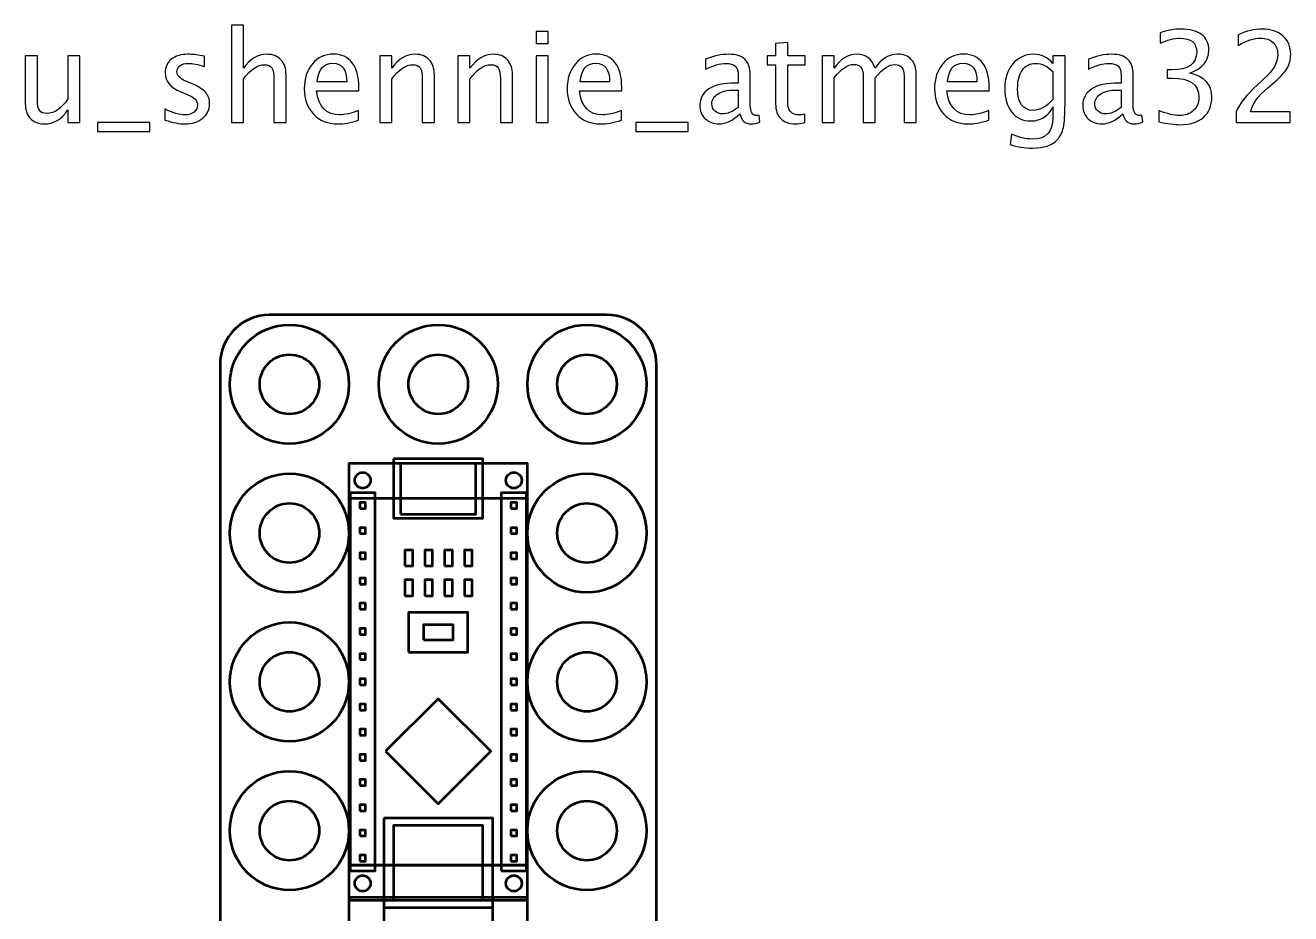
# Model space of a CAD drawing. Header units: centimetres. Extents: x -55 to 43, y -73 to 74.
# Drawn here: x -4.16 to 8.6, y 8.16 to 17.12 of the extents above; entities that cross this region are included whole.
import ezdxf

# ---------------------------------------------------------------- set-up
doc = ezdxf.new("R2010")
doc.units = ezdxf.units.CM
doc.header["$MEASUREMENT"] = 0
doc.layers.add('Layer 1', color=7, linetype='Continuous')

msp = doc.modelspace()

# ---------------------------------------------------------------- linework, layer by layer
at = {"layer": 'Layer 1', "color": 4, "lineweight": 53}
for points in [[(-0.9, 8.3), (0.9, 8.3), (0.9, 12.7), (-0.9, 12.7), (-0.9, 8.3)], [(-0.381, 12.192), (0.381, 12.192), (0.381, 12.7), (-0.381, 12.7), (-0.381, 12.192)], [(-0.889, 8.59497), (-0.635, 8.59497), (-0.635, 12.40497), (-0.889, 12.40497), (-0.889, 8.59497)], [(0.635, 8.59497), (0.889, 8.59497), (0.889, 12.40497), (0.635, 12.40497), (0.635, 8.59497)], [(-0.792, 12.24797), (-0.732, 12.24797), (-0.732, 12.30797), (-0.792, 12.30797), (-0.792, 12.24797)], [(0.732, 12.24797), (0.792, 12.24797), (0.792, 12.30797), (0.732, 12.30797), (0.732, 12.24797)], [(-0.792, 11.99397), (-0.732, 11.99397), (-0.732, 12.05397), (-0.792, 12.05397), (-0.792, 11.99397)], [(0.732, 11.99397), (0.792, 11.99397), (0.792, 12.05397), (0.732, 12.05397), (0.732, 11.99397)], [(-0.792, 11.73997), (-0.732, 11.73997), (-0.732, 11.79997), (-0.792, 11.79997), (-0.792, 11.73997)], [(-0.33639, 11.66799), (-0.25639, 11.66799), (-0.25639, 11.82799), (-0.33639, 11.82799), (-0.33639, 11.66799)], [(-0.13639, 11.66799), (-0.05639, 11.66799), (-0.05639, 11.82799), (-0.13639, 11.82799), (-0.13639, 11.66799)], [(0.06361, 11.66799), (0.14361, 11.66799), (0.14361, 11.82799), (0.06361, 11.82799), (0.06361, 11.66799)], [(0.26361, 11.66799), (0.34361, 11.66799), (0.34361, 11.82799), (0.26361, 11.82799), (0.26361, 11.66799)], [(0.732, 11.73997), (0.792, 11.73997), (0.792, 11.79997), (0.732, 11.79997), (0.732, 11.73997)], [(-0.792, 11.48597), (-0.732, 11.48597), (-0.732, 11.54597), (-0.792, 11.54597), (-0.792, 11.48597)], [(-0.33639, 11.36799), (-0.25639, 11.36799), (-0.25639, 11.52799), (-0.33639, 11.52799), (-0.33639, 11.36799)], [(-0.13639, 11.36799), (-0.05639, 11.36799), (-0.05639, 11.52799), (-0.13639, 11.52799), (-0.13639, 11.36799)], [(0.06361, 11.36799), (0.14361, 11.36799), (0.14361, 11.52799), (0.06361, 11.52799), (0.06361, 11.36799)], [(0.26361, 11.36799), (0.34361, 11.36799), (0.34361, 11.52799), (0.26361, 11.52799), (0.26361, 11.36799)], [(0.732, 11.48597), (0.792, 11.48597), (0.792, 11.54597), (0.732, 11.54597), (0.732, 11.48597)], [(-0.792, 11.23197), (-0.732, 11.23197), (-0.732, 11.29197), (-0.792, 11.29197), (-0.792, 11.23197)], [(0.732, 11.23197), (0.792, 11.23197), (0.792, 11.29197), (0.732, 11.29197), (0.732, 11.23197)], [(-0.3, 10.8), (0.3, 10.8), (0.3, 11.2), (-0.3, 11.2), (-0.3, 10.8)], [(-0.792, 10.97797), (-0.732, 10.97797), (-0.732, 11.03797), (-0.792, 11.03797), (-0.792, 10.97797)], [(-0.15, 10.925), (0.15, 10.925), (0.15, 11.075), (-0.15, 11.075), (-0.15, 10.925)], [(0.732, 10.97797), (0.792, 10.97797), (0.792, 11.03797), (0.732, 11.03797), (0.732, 10.97797)], [(-0.792, 10.72397), (-0.732, 10.72397), (-0.732, 10.78397), (-0.792, 10.78397), (-0.792, 10.72397)], [(0.732, 10.72397), (0.792, 10.72397), (0.792, 10.78397), (0.732, 10.78397), (0.732, 10.72397)], [(-0.792, 10.46997), (-0.732, 10.46997), (-0.732, 10.52997), (-0.792, 10.52997), (-0.792, 10.46997)], [(0.732, 10.46997), (0.792, 10.46997), (0.792, 10.52997), (0.732, 10.52997), (0.732, 10.46997)], [(-0.792, 10.21597), (-0.732, 10.21597), (-0.732, 10.27597), (-0.792, 10.27597), (-0.792, 10.21597)], [(0.732, 10.21597), (0.792, 10.21597), (0.792, 10.27597), (0.732, 10.27597), (0.732, 10.21597)], [(-0.792, 9.96197), (-0.732, 9.96197), (-0.732, 10.02197), (-0.792, 10.02197), (-0.792, 9.96197)], [(0.732, 9.96197), (0.792, 9.96197), (0.792, 10.02197), (0.732, 10.02197), (0.732, 9.96197)], [(-0.792, 9.70797), (-0.732, 9.70797), (-0.732, 9.76797), (-0.792, 9.76797), (-0.792, 9.70797)], [(0.732, 9.70797), (0.792, 9.70797), (0.792, 9.76797), (0.732, 9.76797), (0.732, 9.70797)], [(-0.792, 9.45397), (-0.732, 9.45397), (-0.732, 9.51397), (-0.792, 9.51397), (-0.792, 9.45397)], [(0.732, 9.45397), (0.792, 9.45397), (0.792, 9.51397), (0.732, 9.51397), (0.732, 9.45397)], [(-0.792, 9.19997), (-0.732, 9.19997), (-0.732, 9.25997), (-0.792, 9.25997), (-0.792, 9.19997)], [(0.732, 9.19997), (0.792, 9.19997), (0.792, 9.25997), (0.732, 9.25997), (0.732, 9.19997)], [(-0.792, 8.94597), (-0.732, 8.94597), (-0.732, 9.00597), (-0.792, 9.00597), (-0.792, 8.94597)], [(-0.45, 8.3), (0.45, 8.3), (0.45, 9.05), (-0.45, 9.05), (-0.45, 8.3)], [(0.732, 8.94597), (0.792, 8.94597), (0.792, 9.00597), (0.732, 9.00597), (0.732, 8.94597)], [(-0.792, 8.69197), (-0.732, 8.69197), (-0.732, 8.75197), (-0.792, 8.75197), (-0.792, 8.69197)], [(0.732, 8.69197), (0.792, 8.69197), (0.792, 8.75197), (0.732, 8.75197), (0.732, 8.69197)]]:
    msp.add_lwpolyline(points, close=True, dxfattribs=at)
for centre, major_axis in [((-1.49999, 13.49999), (0, 0.60001)), ((0.00001, 13.49999), (0, 0.60001)), ((1.50001, 13.49999), (0, 0.60001)), ((-1.49999, 11.99999), (0, 0.60001)), ((-0.762, 12.53197), (0, 0.08)), ((0.762, 12.53197), (0, 0.08)), ((1.50001, 11.99999), (0, 0.60001)), ((-1.49999, 10.49999), (0, 0.60001)), ((1.50001, 10.49999), (0, 0.60001)), ((-1.49999, 8.99999), (0, 0.60001)), ((1.50001, 8.99999), (0, 0.60001)), ((-0.762, 8.46797), (0, 0.08)), ((0.762, 8.46797), (0, 0.08))]:
    msp.add_ellipse(centre, major_axis=major_axis, ratio=1, dxfattribs=at)
at = {"layer": 'Layer 1', "lineweight": 53}
for centre in [(-1.49999, 13.49999), (0.00001, 13.49999), (1.50001, 13.49999), (-1.49999, 11.99999), (1.50001, 11.99999), (-1.49999, 10.49999), (1.50001, 10.49999), (-1.49999, 8.99999), (1.50001, 8.99999)]:
    msp.add_ellipse(centre, major_axis=(0, 0.30001), ratio=1, dxfattribs=at)
at = {"layer": 'Layer 1'}
for points, knots in [([(-2.08556, 16.13997), (-2.08556, 16.13997), (-2.08556, 17.11914), (-2.08556, 17.11914), (-2.08556, 17.11914), (-2.08556, 17.11914), (-1.96364, 17.11914), (-1.96364, 17.11914), (-1.96364, 17.11914), (-1.96364, 17.11914), (-1.96364, 16.68586), (-1.96364, 16.68586), (-1.96364, 16.68586), (-1.89908, 16.78005), (-1.81992, 16.82704), (-1.72636, 16.82704), (-1.72636, 16.82704), (-1.66752, 16.82704), (-1.62074, 16.80863), (-1.58624, 16.77158), (-1.58624, 16.77158), (-1.55174, 16.73475), (-1.53438, 16.68501), (-1.53438, 16.62278), (-1.53438, 16.62278), (-1.53438, 16.62278), (-1.53438, 16.13997), (-1.53438, 16.13997), (-1.53438, 16.13997), (-1.53438, 16.13997), (-1.6563, 16.13997), (-1.6563, 16.13997), (-1.6563, 16.13997), (-1.6563, 16.13997), (-1.6563, 16.58299), (-1.6563, 16.58299), (-1.6563, 16.58299), (-1.6563, 16.63294), (-1.66371, 16.6685), (-1.67831, 16.68967), (-1.67831, 16.68967), (-1.69313, 16.71105), (-1.71747, 16.72163), (-1.75155, 16.72163), (-1.75155, 16.72163), (-1.82648, 16.72163), (-1.89718, 16.67274), (-1.96364, 16.57495), (-1.96364, 16.57495), (-1.96364, 16.57495), (-1.96364, 16.13997), (-1.96364, 16.13997), (-1.96364, 16.13997), (-1.96364, 16.13997), (-2.08556, 16.13997), (-2.08556, 16.13997)], [0, 0, 0, 0, 0.06666667, 0.06666667, 0.06666667, 0.06666667, 0.13333333, 0.13333333, 0.13333333, 0.13333333, 0.2, 0.2, 0.2, 0.2, 0.26666667, 0.26666667, 0.26666667, 0.26666667, 0.33333333, 0.33333333, 0.33333333, 0.33333333, 0.4, 0.4, 0.4, 0.4, 0.46666667, 0.46666667, 0.46666667, 0.46666667, 0.53333333, 0.53333333, 0.53333333, 0.53333333, 0.6, 0.6, 0.6, 0.6, 0.66666667, 0.66666667, 0.66666667, 0.66666667, 0.73333333, 0.73333333, 0.73333333, 0.73333333, 0.8, 0.8, 0.8, 0.8, 0.86666667, 0.86666667, 0.86666667, 0.86666667, 1, 1, 1, 1]), ([(0.98679, 16.93626), (0.98679, 16.93626), (0.98679, 17.05818), (0.98679, 17.05818), (0.98679, 17.05818), (0.98679, 17.05818), (1.10871, 17.05818), (1.10871, 17.05818), (1.10871, 17.05818), (1.10871, 17.05818), (1.10871, 16.93626), (1.10871, 16.93626), (1.10871, 16.93626), (1.10871, 16.93626), (0.98679, 16.93626), (0.98679, 16.93626)], [0, 0, 0, 0, 0.2, 0.2, 0.2, 0.2, 0.4, 0.4, 0.4, 0.4, 0.6, 0.6, 0.6, 0.6, 1, 1, 1, 1]), ([(7.26673, 16.14632), (7.26673, 16.14632), (7.26673, 16.26062), (7.26673, 16.26062), (7.26673, 16.26062), (7.35394, 16.22591), (7.42231, 16.20855), (7.47247, 16.20855), (7.47247, 16.20855), (7.53153, 16.20855), (7.57915, 16.22548), (7.61577, 16.25956), (7.61577, 16.25956), (7.65239, 16.29364), (7.67059, 16.33809), (7.67059, 16.3927), (7.67059, 16.3927), (7.67059, 16.52224), (7.58042, 16.58701), (7.40008, 16.58701), (7.40008, 16.58701), (7.40008, 16.58701), (7.35182, 16.58701), (7.35182, 16.58701), (7.35182, 16.58701), (7.35182, 16.58701), (7.35182, 16.66893), (7.35182, 16.66893), (7.35182, 16.66893), (7.35182, 16.66893), (7.39458, 16.66956), (7.39458, 16.66956), (7.39458, 16.66956), (7.56412, 16.66956), (7.649, 16.72925), (7.649, 16.84884), (7.649, 16.84884), (7.649, 16.94261), (7.5927, 16.9896), (7.4803, 16.9896), (7.4803, 16.9896), (7.41998, 16.9896), (7.35309, 16.97224), (7.27943, 16.93753), (7.27943, 16.93753), (7.27943, 16.93753), (7.27943, 17.04421), (7.27943, 17.04421), (7.27943, 17.04421), (7.35161, 17.06876), (7.42125, 17.08104), (7.48813, 17.08104), (7.48813, 17.08104), (7.57915, 17.08104), (7.64921, 17.06284), (7.6979, 17.02643), (7.6979, 17.02643), (7.74658, 16.99024), (7.77092, 16.93753), (7.77092, 16.86853), (7.77092, 16.86853), (7.77092, 16.76079), (7.70721, 16.68395), (7.57957, 16.63823), (7.57957, 16.63823), (7.72753, 16.60373), (7.8014, 16.52266), (7.8014, 16.39461), (7.8014, 16.39461), (7.8014, 16.30825), (7.77283, 16.2403), (7.71589, 16.19098), (7.71589, 16.19098), (7.65895, 16.14166), (7.58063, 16.11711), (7.48115, 16.11711), (7.48115, 16.11711), (7.42442, 16.11711), (7.35309, 16.12685), (7.26673, 16.14632)], [0, 0, 0, 0, 0.04761905, 0.04761905, 0.04761905, 0.04761905, 0.0952381, 0.0952381, 0.0952381, 0.0952381, 0.14285714, 0.14285714, 0.14285714, 0.14285714, 0.19047619, 0.19047619, 0.19047619, 0.19047619, 0.23809524, 0.23809524, 0.23809524, 0.23809524, 0.28571429, 0.28571429, 0.28571429, 0.28571429, 0.33333333, 0.33333333, 0.33333333, 0.33333333, 0.38095238, 0.38095238, 0.38095238, 0.38095238, 0.42857143, 0.42857143, 0.42857143, 0.42857143, 0.47619048, 0.47619048, 0.47619048, 0.47619048, 0.52380952, 0.52380952, 0.52380952, 0.52380952, 0.57142857, 0.57142857, 0.57142857, 0.57142857, 0.61904762, 0.61904762, 0.61904762, 0.61904762, 0.66666667, 0.66666667, 0.66666667, 0.66666667, 0.71428571, 0.71428571, 0.71428571, 0.71428571, 0.76190476, 0.76190476, 0.76190476, 0.76190476, 0.80952381, 0.80952381, 0.80952381, 0.80952381, 0.85714286, 0.85714286, 0.85714286, 0.85714286, 0.9047619, 0.9047619, 0.9047619, 0.9047619, 1, 1, 1, 1]), ([(8.04566, 16.13997), (8.04566, 16.13997), (8.04566, 16.24665), (8.04566, 16.24665), (8.04566, 16.24665), (8.08122, 16.32984), (8.15298, 16.42064), (8.26114, 16.51864), (8.26114, 16.51864), (8.26114, 16.51864), (8.33099, 16.5813), (8.33099, 16.5813), (8.33099, 16.5813), (8.42095, 16.663), (8.46603, 16.74386), (8.46603, 16.82429), (8.46603, 16.82429), (8.46603, 16.87572), (8.45058, 16.91594), (8.41989, 16.94536), (8.41989, 16.94536), (8.3892, 16.97478), (8.34665, 16.9896), (8.29268, 16.9896), (8.29268, 16.9896), (8.2296, 16.9896), (8.15488, 16.96547), (8.06852, 16.91721), (8.06852, 16.91721), (8.06852, 16.91721), (8.06852, 17.02389), (8.06852, 17.02389), (8.06852, 17.02389), (8.15001, 17.06199), (8.23108, 17.08104), (8.31194, 17.08104), (8.31194, 17.08104), (8.39787, 17.08104), (8.46688, 17.05797), (8.51895, 17.01161), (8.51895, 17.01161), (8.57081, 16.96526), (8.59684, 16.90388), (8.59684, 16.82725), (8.59684, 16.82725), (8.59684, 16.77222), (8.58372, 16.72332), (8.55747, 16.68078), (8.55747, 16.68078), (8.53101, 16.63802), (8.48212, 16.58638), (8.41036, 16.52542), (8.41036, 16.52542), (8.41036, 16.52542), (8.36316, 16.4852), (8.36316, 16.4852), (8.36316, 16.4852), (8.26495, 16.40201), (8.20822, 16.32243), (8.19298, 16.24665), (8.19298, 16.24665), (8.19298, 16.24665), (8.59303, 16.24665), (8.59303, 16.24665), (8.59303, 16.24665), (8.59303, 16.24665), (8.59303, 16.13997), (8.59303, 16.13997), (8.59303, 16.13997), (8.59303, 16.13997), (8.04566, 16.13997), (8.04566, 16.13997)], [0, 0, 0, 0, 0.05263158, 0.05263158, 0.05263158, 0.05263158, 0.10526316, 0.10526316, 0.10526316, 0.10526316, 0.15789474, 0.15789474, 0.15789474, 0.15789474, 0.21052632, 0.21052632, 0.21052632, 0.21052632, 0.26315789, 0.26315789, 0.26315789, 0.26315789, 0.31578947, 0.31578947, 0.31578947, 0.31578947, 0.36842105, 0.36842105, 0.36842105, 0.36842105, 0.42105263, 0.42105263, 0.42105263, 0.42105263, 0.47368421, 0.47368421, 0.47368421, 0.47368421, 0.52631579, 0.52631579, 0.52631579, 0.52631579, 0.57894737, 0.57894737, 0.57894737, 0.57894737, 0.63157895, 0.63157895, 0.63157895, 0.63157895, 0.68421053, 0.68421053, 0.68421053, 0.68421053, 0.73684211, 0.73684211, 0.73684211, 0.73684211, 0.78947368, 0.78947368, 0.78947368, 0.78947368, 0.84210526, 0.84210526, 0.84210526, 0.84210526, 0.89473684, 0.89473684, 0.89473684, 0.89473684, 1, 1, 1, 1]), ([(3.69866, 16.14018), (3.66098, 16.12981), (3.62818, 16.12473), (3.60045, 16.12473), (3.60045, 16.12473), (3.53822, 16.12473), (3.48975, 16.14251), (3.45503, 16.17807), (3.45503, 16.17807), (3.42011, 16.21363), (3.40275, 16.26295), (3.40275, 16.32624), (3.40275, 16.32624), (3.40275, 16.32624), (3.40275, 16.72163), (3.40275, 16.72163), (3.40275, 16.72163), (3.40275, 16.72163), (3.31851, 16.72163), (3.31851, 16.72163), (3.31851, 16.72163), (3.31851, 16.72163), (3.31851, 16.81307), (3.31851, 16.81307), (3.31851, 16.81307), (3.31851, 16.81307), (3.40275, 16.81307), (3.40275, 16.81307), (3.40275, 16.81307), (3.40275, 16.81307), (3.40275, 16.93478), (3.40275, 16.93478), (3.40275, 16.93478), (3.40275, 16.93478), (3.52467, 16.94642), (3.52467, 16.94642), (3.52467, 16.94642), (3.52467, 16.94642), (3.52467, 16.81307), (3.52467, 16.81307), (3.52467, 16.81307), (3.52467, 16.81307), (3.7012, 16.81307), (3.7012, 16.81307), (3.7012, 16.81307), (3.7012, 16.81307), (3.7012, 16.72163), (3.7012, 16.72163), (3.7012, 16.72163), (3.7012, 16.72163), (3.52467, 16.72163), (3.52467, 16.72163), (3.52467, 16.72163), (3.52467, 16.72163), (3.52467, 16.34825), (3.52467, 16.34825), (3.52467, 16.34825), (3.52467, 16.2602), (3.56298, 16.21617), (3.63939, 16.21617), (3.63939, 16.21617), (3.65569, 16.21617), (3.67538, 16.21892), (3.69866, 16.22421), (3.69866, 16.22421), (3.69866, 16.22421), (3.69866, 16.14018), (3.69866, 16.14018)], [0, 0, 0, 0, 0.05555556, 0.05555556, 0.05555556, 0.05555556, 0.11111111, 0.11111111, 0.11111111, 0.11111111, 0.16666667, 0.16666667, 0.16666667, 0.16666667, 0.22222222, 0.22222222, 0.22222222, 0.22222222, 0.27777778, 0.27777778, 0.27777778, 0.27777778, 0.33333333, 0.33333333, 0.33333333, 0.33333333, 0.38888889, 0.38888889, 0.38888889, 0.38888889, 0.44444444, 0.44444444, 0.44444444, 0.44444444, 0.5, 0.5, 0.5, 0.5, 0.55555556, 0.55555556, 0.55555556, 0.55555556, 0.61111111, 0.61111111, 0.61111111, 0.61111111, 0.66666667, 0.66666667, 0.66666667, 0.66666667, 0.72222222, 0.72222222, 0.72222222, 0.72222222, 0.77777778, 0.77777778, 0.77777778, 0.77777778, 0.83333333, 0.83333333, 0.83333333, 0.83333333, 0.88888889, 0.88888889, 0.88888889, 0.88888889, 1, 1, 1, 1]), ([(-3.73466, 16.13997), (-3.73466, 16.13997), (-3.73466, 16.26655), (-3.73466, 16.26655), (-3.73466, 16.26655), (-3.79964, 16.17193), (-3.87859, 16.12473), (-3.9713, 16.12473), (-3.9713, 16.12473), (-4.03015, 16.12473), (-4.07692, 16.14315), (-4.11164, 16.18019), (-4.11164, 16.18019), (-4.14656, 16.21723), (-4.16392, 16.26697), (-4.16392, 16.32984), (-4.16392, 16.32984), (-4.16392, 16.32984), (-4.16392, 16.81307), (-4.16392, 16.81307), (-4.16392, 16.81307), (-4.16392, 16.81307), (-4.042, 16.81307), (-4.042, 16.81307), (-4.042, 16.81307), (-4.042, 16.81307), (-4.042, 16.36963), (-4.042, 16.36963), (-4.042, 16.36963), (-4.042, 16.31904), (-4.03459, 16.28327), (-4.01999, 16.2621), (-4.01999, 16.2621), (-4.00517, 16.24072), (-3.98062, 16.23014), (-3.94611, 16.23014), (-3.94611, 16.23014), (-3.87161, 16.23014), (-3.80091, 16.27904), (-3.73466, 16.37704), (-3.73466, 16.37704), (-3.73466, 16.37704), (-3.73466, 16.81307), (-3.73466, 16.81307), (-3.73466, 16.81307), (-3.73466, 16.81307), (-3.61274, 16.81307), (-3.61274, 16.81307), (-3.61274, 16.81307), (-3.61274, 16.81307), (-3.61274, 16.13997), (-3.61274, 16.13997), (-3.61274, 16.13997), (-3.61274, 16.13997), (-3.73466, 16.13997), (-3.73466, 16.13997)], [0, 0, 0, 0, 0.06666667, 0.06666667, 0.06666667, 0.06666667, 0.13333333, 0.13333333, 0.13333333, 0.13333333, 0.2, 0.2, 0.2, 0.2, 0.26666667, 0.26666667, 0.26666667, 0.26666667, 0.33333333, 0.33333333, 0.33333333, 0.33333333, 0.4, 0.4, 0.4, 0.4, 0.46666667, 0.46666667, 0.46666667, 0.46666667, 0.53333333, 0.53333333, 0.53333333, 0.53333333, 0.6, 0.6, 0.6, 0.6, 0.66666667, 0.66666667, 0.66666667, 0.66666667, 0.73333333, 0.73333333, 0.73333333, 0.73333333, 0.8, 0.8, 0.8, 0.8, 0.86666667, 0.86666667, 0.86666667, 0.86666667, 1, 1, 1, 1]), ([(-2.75718, 16.1641), (-2.75718, 16.1641), (-2.75718, 16.27586), (-2.75718, 16.27586), (-2.75718, 16.27586), (-2.67738, 16.23607), (-2.60817, 16.21617), (-2.54911, 16.21617), (-2.54911, 16.21617), (-2.51397, 16.21617), (-2.48476, 16.2257), (-2.46169, 16.24475), (-2.46169, 16.24475), (-2.43862, 16.26358), (-2.42698, 16.28729), (-2.42698, 16.31587), (-2.42698, 16.31587), (-2.42698, 16.35756), (-2.45936, 16.39207), (-2.52413, 16.41937), (-2.52413, 16.41937), (-2.52413, 16.41937), (-2.59547, 16.44964), (-2.59547, 16.44964), (-2.59547, 16.44964), (-2.70066, 16.49324), (-2.75337, 16.55632), (-2.75337, 16.63823), (-2.75337, 16.63823), (-2.75337, 16.69687), (-2.73263, 16.74301), (-2.69114, 16.77666), (-2.69114, 16.77666), (-2.64965, 16.81032), (-2.59271, 16.82704), (-2.52054, 16.82704), (-2.52054, 16.82704), (-2.48307, 16.82704), (-2.4365, 16.82196), (-2.38126, 16.81159), (-2.38126, 16.81159), (-2.38126, 16.81159), (-2.35586, 16.80672), (-2.35586, 16.80672), (-2.35586, 16.80672), (-2.35586, 16.80672), (-2.35586, 16.70512), (-2.35586, 16.70512), (-2.35586, 16.70512), (-2.4238, 16.72544), (-2.47799, 16.7356), (-2.51842, 16.7356), (-2.51842, 16.7356), (-2.55398, 16.7356), (-2.58213, 16.72777), (-2.60351, 16.71232), (-2.60351, 16.71232), (-2.62468, 16.69687), (-2.63526, 16.67612), (-2.63526, 16.65009), (-2.63526, 16.65009), (-2.63526, 16.61347), (-2.60563, 16.58235), (-2.54615, 16.55717), (-2.54615, 16.55717), (-2.54615, 16.55717), (-2.48752, 16.5324), (-2.48752, 16.5324), (-2.48752, 16.5324), (-2.42105, 16.50446), (-2.37406, 16.47483), (-2.34655, 16.44371), (-2.34655, 16.44371), (-2.31882, 16.4126), (-2.30506, 16.37365), (-2.30506, 16.32708), (-2.30506, 16.32708), (-2.30506, 16.26803), (-2.32834, 16.21956), (-2.37512, 16.18167), (-2.37512, 16.18167), (-2.42169, 16.14378), (-2.48138, 16.12473), (-2.55398, 16.12473), (-2.55398, 16.12473), (-2.60986, 16.12473), (-2.67738, 16.13785), (-2.75718, 16.1641)], [0, 0, 0, 0, 0.04347826, 0.04347826, 0.04347826, 0.04347826, 0.08695652, 0.08695652, 0.08695652, 0.08695652, 0.13043478, 0.13043478, 0.13043478, 0.13043478, 0.17391304, 0.17391304, 0.17391304, 0.17391304, 0.2173913, 0.2173913, 0.2173913, 0.2173913, 0.26086957, 0.26086957, 0.26086957, 0.26086957, 0.30434783, 0.30434783, 0.30434783, 0.30434783, 0.34782609, 0.34782609, 0.34782609, 0.34782609, 0.39130435, 0.39130435, 0.39130435, 0.39130435, 0.43478261, 0.43478261, 0.43478261, 0.43478261, 0.47826087, 0.47826087, 0.47826087, 0.47826087, 0.52173913, 0.52173913, 0.52173913, 0.52173913, 0.56521739, 0.56521739, 0.56521739, 0.56521739, 0.60869565, 0.60869565, 0.60869565, 0.60869565, 0.65217391, 0.65217391, 0.65217391, 0.65217391, 0.69565217, 0.69565217, 0.69565217, 0.69565217, 0.73913043, 0.73913043, 0.73913043, 0.73913043, 0.7826087, 0.7826087, 0.7826087, 0.7826087, 0.82608696, 0.82608696, 0.82608696, 0.82608696, 0.86956522, 0.86956522, 0.86956522, 0.86956522, 0.91304348, 0.91304348, 0.91304348, 0.91304348, 1, 1, 1, 1]), ([(-0.80328, 16.16156), (-0.88519, 16.13701), (-0.95526, 16.12473), (-1.01368, 16.12473), (-1.01368, 16.12473), (-1.11337, 16.12473), (-1.19444, 16.15775), (-1.25688, 16.22358), (-1.25688, 16.22358), (-1.31932, 16.28941), (-1.35065, 16.37471), (-1.35065, 16.4797), (-1.35065, 16.4797), (-1.35065, 16.58151), (-1.32313, 16.66512), (-1.26789, 16.73052), (-1.26789, 16.73052), (-1.21264, 16.79571), (-1.14195, 16.82831), (-1.0558, 16.82831), (-1.0558, 16.82831), (-0.97431, 16.82831), (-0.91123, 16.79931), (-0.86678, 16.74132), (-0.86678, 16.74132), (-0.82233, 16.68332), (-0.8001, 16.60119), (-0.8001, 16.49472), (-0.8001, 16.49472), (-0.8001, 16.49472), (-0.80074, 16.45747), (-0.80074, 16.45747), (-0.80074, 16.45747), (-0.80074, 16.45747), (-1.22619, 16.45747), (-1.22619, 16.45747), (-1.22619, 16.45747), (-1.20841, 16.2966), (-1.12988, 16.21617), (-0.99082, 16.21617), (-0.99082, 16.21617), (-0.9398, 16.21617), (-0.87736, 16.23056), (-0.80328, 16.25935), (-0.80328, 16.25935), (-0.80328, 16.25935), (-0.80328, 16.16156), (-0.80328, 16.16156)], [0, 0, 0, 0, 0.07692308, 0.07692308, 0.07692308, 0.07692308, 0.15384615, 0.15384615, 0.15384615, 0.15384615, 0.23076923, 0.23076923, 0.23076923, 0.23076923, 0.30769231, 0.30769231, 0.30769231, 0.30769231, 0.38461538, 0.38461538, 0.38461538, 0.38461538, 0.46153846, 0.46153846, 0.46153846, 0.46153846, 0.53846154, 0.53846154, 0.53846154, 0.53846154, 0.61538462, 0.61538462, 0.61538462, 0.61538462, 0.69230769, 0.69230769, 0.69230769, 0.69230769, 0.76923077, 0.76923077, 0.76923077, 0.76923077, 0.84615385, 0.84615385, 0.84615385, 0.84615385, 1, 1, 1, 1]), ([(-1.21984, 16.54891), (-1.21984, 16.54891), (-0.92266, 16.54891), (-0.92266, 16.54891), (-0.92266, 16.54891), (-0.92266, 16.67422), (-0.96944, 16.73687), (-1.06278, 16.73687), (-1.06278, 16.73687), (-1.15676, 16.73687), (-1.20904, 16.67422), (-1.21984, 16.54891)], [0, 0, 0, 0, 0.25, 0.25, 0.25, 0.25, 0.5, 0.5, 0.5, 0.5, 1, 1, 1, 1]), ([(-0.58971, 16.13997), (-0.58971, 16.13997), (-0.58971, 16.81307), (-0.58971, 16.81307), (-0.58971, 16.81307), (-0.58971, 16.81307), (-0.46779, 16.81307), (-0.46779, 16.81307), (-0.46779, 16.81307), (-0.46779, 16.81307), (-0.46779, 16.68586), (-0.46779, 16.68586), (-0.46779, 16.68586), (-0.40323, 16.78005), (-0.32407, 16.82704), (-0.23051, 16.82704), (-0.23051, 16.82704), (-0.17167, 16.82704), (-0.12489, 16.80863), (-0.09039, 16.77158), (-0.09039, 16.77158), (-0.05589, 16.73475), (-0.03853, 16.68501), (-0.03853, 16.62278), (-0.03853, 16.62278), (-0.03853, 16.62278), (-0.03853, 16.13997), (-0.03853, 16.13997), (-0.03853, 16.13997), (-0.03853, 16.13997), (-0.16045, 16.13997), (-0.16045, 16.13997), (-0.16045, 16.13997), (-0.16045, 16.13997), (-0.16045, 16.58299), (-0.16045, 16.58299), (-0.16045, 16.58299), (-0.16045, 16.63294), (-0.16786, 16.6685), (-0.18246, 16.68967), (-0.18246, 16.68967), (-0.19728, 16.71105), (-0.22162, 16.72163), (-0.2557, 16.72163), (-0.2557, 16.72163), (-0.33063, 16.72163), (-0.40133, 16.67274), (-0.46779, 16.57495), (-0.46779, 16.57495), (-0.46779, 16.57495), (-0.46779, 16.13997), (-0.46779, 16.13997), (-0.46779, 16.13997), (-0.46779, 16.13997), (-0.58971, 16.13997), (-0.58971, 16.13997)], [0, 0, 0, 0, 0.06666667, 0.06666667, 0.06666667, 0.06666667, 0.13333333, 0.13333333, 0.13333333, 0.13333333, 0.2, 0.2, 0.2, 0.2, 0.26666667, 0.26666667, 0.26666667, 0.26666667, 0.33333333, 0.33333333, 0.33333333, 0.33333333, 0.4, 0.4, 0.4, 0.4, 0.46666667, 0.46666667, 0.46666667, 0.46666667, 0.53333333, 0.53333333, 0.53333333, 0.53333333, 0.6, 0.6, 0.6, 0.6, 0.66666667, 0.66666667, 0.66666667, 0.66666667, 0.73333333, 0.73333333, 0.73333333, 0.73333333, 0.8, 0.8, 0.8, 0.8, 0.86666667, 0.86666667, 0.86666667, 0.86666667, 1, 1, 1, 1]), ([(0.19854, 16.13997), (0.19854, 16.13997), (0.19854, 16.81307), (0.19854, 16.81307), (0.19854, 16.81307), (0.19854, 16.81307), (0.32046, 16.81307), (0.32046, 16.81307), (0.32046, 16.81307), (0.32046, 16.81307), (0.32046, 16.68586), (0.32046, 16.68586), (0.32046, 16.68586), (0.38502, 16.78005), (0.46418, 16.82704), (0.55774, 16.82704), (0.55774, 16.82704), (0.61658, 16.82704), (0.66336, 16.80863), (0.69786, 16.77158), (0.69786, 16.77158), (0.73236, 16.73475), (0.74972, 16.68501), (0.74972, 16.62278), (0.74972, 16.62278), (0.74972, 16.62278), (0.74972, 16.13997), (0.74972, 16.13997), (0.74972, 16.13997), (0.74972, 16.13997), (0.6278, 16.13997), (0.6278, 16.13997), (0.6278, 16.13997), (0.6278, 16.13997), (0.6278, 16.58299), (0.6278, 16.58299), (0.6278, 16.58299), (0.6278, 16.63294), (0.62039, 16.6685), (0.60579, 16.68967), (0.60579, 16.68967), (0.59097, 16.71105), (0.56663, 16.72163), (0.53255, 16.72163), (0.53255, 16.72163), (0.45762, 16.72163), (0.38692, 16.67274), (0.32046, 16.57495), (0.32046, 16.57495), (0.32046, 16.57495), (0.32046, 16.13997), (0.32046, 16.13997), (0.32046, 16.13997), (0.32046, 16.13997), (0.19854, 16.13997), (0.19854, 16.13997)], [0, 0, 0, 0, 0.06666667, 0.06666667, 0.06666667, 0.06666667, 0.13333333, 0.13333333, 0.13333333, 0.13333333, 0.2, 0.2, 0.2, 0.2, 0.26666667, 0.26666667, 0.26666667, 0.26666667, 0.33333333, 0.33333333, 0.33333333, 0.33333333, 0.4, 0.4, 0.4, 0.4, 0.46666667, 0.46666667, 0.46666667, 0.46666667, 0.53333333, 0.53333333, 0.53333333, 0.53333333, 0.6, 0.6, 0.6, 0.6, 0.66666667, 0.66666667, 0.66666667, 0.66666667, 0.73333333, 0.73333333, 0.73333333, 0.73333333, 0.8, 0.8, 0.8, 0.8, 0.86666667, 0.86666667, 0.86666667, 0.86666667, 1, 1, 1, 1]), ([(0.98679, 16.13997), (0.98679, 16.13997), (0.98679, 16.81307), (0.98679, 16.81307), (0.98679, 16.81307), (0.98679, 16.81307), (1.10871, 16.81307), (1.10871, 16.81307), (1.10871, 16.81307), (1.10871, 16.81307), (1.10871, 16.13997), (1.10871, 16.13997), (1.10871, 16.13997), (1.10871, 16.13997), (0.98679, 16.13997), (0.98679, 16.13997)], [0, 0, 0, 0, 0.2, 0.2, 0.2, 0.2, 0.4, 0.4, 0.4, 0.4, 0.6, 0.6, 0.6, 0.6, 1, 1, 1, 1]), ([(1.84785, 16.16156), (1.76594, 16.13701), (1.69587, 16.12473), (1.63745, 16.12473), (1.63745, 16.12473), (1.53776, 16.12473), (1.45669, 16.15775), (1.39425, 16.22358), (1.39425, 16.22358), (1.33181, 16.28941), (1.30048, 16.37471), (1.30048, 16.4797), (1.30048, 16.4797), (1.30048, 16.58151), (1.328, 16.66512), (1.38324, 16.73052), (1.38324, 16.73052), (1.43849, 16.79571), (1.50918, 16.82831), (1.59533, 16.82831), (1.59533, 16.82831), (1.67682, 16.82831), (1.7399, 16.79931), (1.78435, 16.74132), (1.78435, 16.74132), (1.8288, 16.68332), (1.85103, 16.60119), (1.85103, 16.49472), (1.85103, 16.49472), (1.85103, 16.49472), (1.85039, 16.45747), (1.85039, 16.45747), (1.85039, 16.45747), (1.85039, 16.45747), (1.42494, 16.45747), (1.42494, 16.45747), (1.42494, 16.45747), (1.44272, 16.2966), (1.52125, 16.21617), (1.66031, 16.21617), (1.66031, 16.21617), (1.71133, 16.21617), (1.77377, 16.23056), (1.84785, 16.25935), (1.84785, 16.25935), (1.84785, 16.25935), (1.84785, 16.16156), (1.84785, 16.16156)], [0, 0, 0, 0, 0.07692308, 0.07692308, 0.07692308, 0.07692308, 0.15384615, 0.15384615, 0.15384615, 0.15384615, 0.23076923, 0.23076923, 0.23076923, 0.23076923, 0.30769231, 0.30769231, 0.30769231, 0.30769231, 0.38461538, 0.38461538, 0.38461538, 0.38461538, 0.46153846, 0.46153846, 0.46153846, 0.46153846, 0.53846154, 0.53846154, 0.53846154, 0.53846154, 0.61538462, 0.61538462, 0.61538462, 0.61538462, 0.69230769, 0.69230769, 0.69230769, 0.69230769, 0.76923077, 0.76923077, 0.76923077, 0.76923077, 0.84615385, 0.84615385, 0.84615385, 0.84615385, 1, 1, 1, 1]), ([(1.43129, 16.54891), (1.43129, 16.54891), (1.72847, 16.54891), (1.72847, 16.54891), (1.72847, 16.54891), (1.72847, 16.67422), (1.68169, 16.73687), (1.58835, 16.73687), (1.58835, 16.73687), (1.49437, 16.73687), (1.44209, 16.67422), (1.43129, 16.54891)], [0, 0, 0, 0, 0.25, 0.25, 0.25, 0.25, 0.5, 0.5, 0.5, 0.5, 1, 1, 1, 1]), ([(3.04334, 16.2257), (2.97011, 16.15839), (2.89962, 16.12473), (2.83189, 16.12473), (2.83189, 16.12473), (2.77622, 16.12473), (2.72986, 16.14209), (2.69325, 16.17701), (2.69325, 16.17701), (2.65642, 16.21194), (2.638, 16.25596), (2.638, 16.30909), (2.638, 16.30909), (2.638, 16.38254), (2.6689, 16.43906), (2.73071, 16.47843), (2.73071, 16.47843), (2.79252, 16.5178), (2.88121, 16.53748), (2.99678, 16.53748), (2.99678, 16.53748), (2.99678, 16.53748), (3.02535, 16.53748), (3.02535, 16.53748), (3.02535, 16.53748), (3.02535, 16.53748), (3.02535, 16.61855), (3.02535, 16.61855), (3.02535, 16.61855), (3.02535, 16.69665), (2.98471, 16.7356), (2.90322, 16.7356), (2.90322, 16.7356), (2.84014, 16.7356), (2.77114, 16.7157), (2.69642, 16.67591), (2.69642, 16.67591), (2.69642, 16.67591), (2.69642, 16.77624), (2.69642, 16.77624), (2.69642, 16.77624), (2.77855, 16.81011), (2.85602, 16.82704), (2.92862, 16.82704), (2.92862, 16.82704), (3.00334, 16.82704), (3.05858, 16.81011), (3.09393, 16.77603), (3.09393, 16.77603), (3.12949, 16.74195), (3.14727, 16.68946), (3.14727, 16.61855), (3.14727, 16.61855), (3.14727, 16.61855), (3.14727, 16.31438), (3.14727, 16.31438), (3.14727, 16.31438), (3.14727, 16.24475), (3.16865, 16.20982), (3.21162, 16.20982), (3.21162, 16.20982), (3.21691, 16.20982), (3.22474, 16.21067), (3.23511, 16.21236), (3.23511, 16.21236), (3.23511, 16.21236), (3.24379, 16.14463), (3.24379, 16.14463), (3.24379, 16.14463), (3.21606, 16.13129), (3.18558, 16.12473), (3.15214, 16.12473), (3.15214, 16.12473), (3.0952, 16.12473), (3.05901, 16.15839), (3.04334, 16.2257)], [0, 0, 0, 0, 0.05, 0.05, 0.05, 0.05, 0.1, 0.1, 0.1, 0.1, 0.15, 0.15, 0.15, 0.15, 0.2, 0.2, 0.2, 0.2, 0.25, 0.25, 0.25, 0.25, 0.3, 0.3, 0.3, 0.3, 0.35, 0.35, 0.35, 0.35, 0.4, 0.4, 0.4, 0.4, 0.45, 0.45, 0.45, 0.45, 0.5, 0.5, 0.5, 0.5, 0.55, 0.55, 0.55, 0.55, 0.6, 0.6, 0.6, 0.6, 0.65, 0.65, 0.65, 0.65, 0.7, 0.7, 0.7, 0.7, 0.75, 0.75, 0.75, 0.75, 0.8, 0.8, 0.8, 0.8, 0.85, 0.85, 0.85, 0.85, 0.9, 0.9, 0.9, 0.9, 1, 1, 1, 1]), ([(3.87265, 16.13997), (3.87265, 16.13997), (3.87265, 16.81307), (3.87265, 16.81307), (3.87265, 16.81307), (3.87265, 16.81307), (3.99457, 16.81307), (3.99457, 16.81307), (3.99457, 16.81307), (3.99457, 16.81307), (3.99457, 16.68586), (3.99457, 16.68586), (3.99457, 16.68586), (4.05405, 16.78005), (4.13025, 16.82704), (4.22359, 16.82704), (4.22359, 16.82704), (4.31355, 16.82704), (4.37472, 16.78005), (4.40732, 16.68586), (4.40732, 16.68586), (4.46511, 16.7809), (4.54046, 16.82831), (4.63296, 16.82831), (4.63296, 16.82831), (4.69201, 16.82831), (4.73794, 16.81095), (4.77075, 16.77603), (4.77075, 16.77603), (4.80356, 16.7411), (4.82007, 16.69221), (4.82007, 16.62934), (4.82007, 16.62934), (4.82007, 16.62934), (4.82007, 16.13997), (4.82007, 16.13997), (4.82007, 16.13997), (4.82007, 16.13997), (4.69815, 16.13997), (4.69815, 16.13997), (4.69815, 16.13997), (4.69815, 16.13997), (4.69815, 16.60924), (4.69815, 16.60924), (4.69815, 16.60924), (4.69815, 16.68586), (4.66767, 16.72417), (4.60671, 16.72417), (4.60671, 16.72417), (4.54342, 16.72417), (4.47696, 16.67951), (4.40732, 16.58997), (4.40732, 16.58997), (4.40732, 16.58997), (4.40732, 16.13997), (4.40732, 16.13997), (4.40732, 16.13997), (4.40732, 16.13997), (4.2854, 16.13997), (4.2854, 16.13997), (4.2854, 16.13997), (4.2854, 16.13997), (4.2854, 16.60966), (4.2854, 16.60966), (4.2854, 16.60966), (4.2854, 16.68692), (4.2545, 16.72544), (4.19248, 16.72544), (4.19248, 16.72544), (4.13088, 16.72544), (4.06484, 16.68057), (3.99457, 16.59061), (3.99457, 16.59061), (3.99457, 16.59061), (3.99457, 16.13997), (3.99457, 16.13997), (3.99457, 16.13997), (3.99457, 16.13997), (3.87265, 16.13997), (3.87265, 16.13997)], [0, 0, 0, 0, 0.04761905, 0.04761905, 0.04761905, 0.04761905, 0.0952381, 0.0952381, 0.0952381, 0.0952381, 0.14285714, 0.14285714, 0.14285714, 0.14285714, 0.19047619, 0.19047619, 0.19047619, 0.19047619, 0.23809524, 0.23809524, 0.23809524, 0.23809524, 0.28571429, 0.28571429, 0.28571429, 0.28571429, 0.33333333, 0.33333333, 0.33333333, 0.33333333, 0.38095238, 0.38095238, 0.38095238, 0.38095238, 0.42857143, 0.42857143, 0.42857143, 0.42857143, 0.47619048, 0.47619048, 0.47619048, 0.47619048, 0.52380952, 0.52380952, 0.52380952, 0.52380952, 0.57142857, 0.57142857, 0.57142857, 0.57142857, 0.61904762, 0.61904762, 0.61904762, 0.61904762, 0.66666667, 0.66666667, 0.66666667, 0.66666667, 0.71428571, 0.71428571, 0.71428571, 0.71428571, 0.76190476, 0.76190476, 0.76190476, 0.76190476, 0.80952381, 0.80952381, 0.80952381, 0.80952381, 0.85714286, 0.85714286, 0.85714286, 0.85714286, 0.9047619, 0.9047619, 0.9047619, 0.9047619, 1, 1, 1, 1]), ([(5.55244, 16.16156), (5.47053, 16.13701), (5.40046, 16.12473), (5.34204, 16.12473), (5.34204, 16.12473), (5.24235, 16.12473), (5.16128, 16.15775), (5.09884, 16.22358), (5.09884, 16.22358), (5.0364, 16.28941), (5.00507, 16.37471), (5.00507, 16.4797), (5.00507, 16.4797), (5.00507, 16.58151), (5.03259, 16.66512), (5.08783, 16.73052), (5.08783, 16.73052), (5.14308, 16.79571), (5.21377, 16.82831), (5.29992, 16.82831), (5.29992, 16.82831), (5.38141, 16.82831), (5.44449, 16.79931), (5.48894, 16.74132), (5.48894, 16.74132), (5.53339, 16.68332), (5.55562, 16.60119), (5.55562, 16.49472), (5.55562, 16.49472), (5.55562, 16.49472), (5.55498, 16.45747), (5.55498, 16.45747), (5.55498, 16.45747), (5.55498, 16.45747), (5.12953, 16.45747), (5.12953, 16.45747), (5.12953, 16.45747), (5.14731, 16.2966), (5.22584, 16.21617), (5.3649, 16.21617), (5.3649, 16.21617), (5.41592, 16.21617), (5.47836, 16.23056), (5.55244, 16.25935), (5.55244, 16.25935), (5.55244, 16.25935), (5.55244, 16.16156), (5.55244, 16.16156)], [0, 0, 0, 0, 0.07692308, 0.07692308, 0.07692308, 0.07692308, 0.15384615, 0.15384615, 0.15384615, 0.15384615, 0.23076923, 0.23076923, 0.23076923, 0.23076923, 0.30769231, 0.30769231, 0.30769231, 0.30769231, 0.38461538, 0.38461538, 0.38461538, 0.38461538, 0.46153846, 0.46153846, 0.46153846, 0.46153846, 0.53846154, 0.53846154, 0.53846154, 0.53846154, 0.61538462, 0.61538462, 0.61538462, 0.61538462, 0.69230769, 0.69230769, 0.69230769, 0.69230769, 0.76923077, 0.76923077, 0.76923077, 0.76923077, 0.84615385, 0.84615385, 0.84615385, 0.84615385, 1, 1, 1, 1]), ([(5.13588, 16.54891), (5.13588, 16.54891), (5.43306, 16.54891), (5.43306, 16.54891), (5.43306, 16.54891), (5.43306, 16.67422), (5.38628, 16.73687), (5.29294, 16.73687), (5.29294, 16.73687), (5.19896, 16.73687), (5.14668, 16.67422), (5.13588, 16.54891)], [0, 0, 0, 0, 0.25, 0.25, 0.25, 0.25, 0.5, 0.5, 0.5, 0.5, 1, 1, 1, 1]), ([(5.76855, 15.91645), (5.76855, 15.91645), (5.78294, 16.02186), (5.78294, 16.02186), (5.78294, 16.02186), (5.85364, 15.98884), (5.9237, 15.97233), (5.99292, 15.97233), (5.99292, 15.97233), (6.13029, 15.97233), (6.19908, 16.04514), (6.19908, 16.19056), (6.19908, 16.19056), (6.19908, 16.19056), (6.19908, 16.29639), (6.19908, 16.29639), (6.19908, 16.29639), (6.17791, 16.25173), (6.14786, 16.21723), (6.1087, 16.19246), (6.1087, 16.19246), (6.06954, 16.1677), (6.02594, 16.15521), (5.97789, 16.15521), (5.97789, 16.15521), (5.8964, 16.15521), (5.83184, 16.18442), (5.78421, 16.24284), (5.78421, 16.24284), (5.73659, 16.30126), (5.71267, 16.38042), (5.71267, 16.48033), (5.71267, 16.48033), (5.71267, 16.58257), (5.73976, 16.66596), (5.79395, 16.73052), (5.79395, 16.73052), (5.84835, 16.79487), (5.91841, 16.82704), (6.00456, 16.82704), (6.00456, 16.82704), (6.07991, 16.82704), (6.14489, 16.79656), (6.19908, 16.73539), (6.19908, 16.73539), (6.19908, 16.73539), (6.19908, 16.81307), (6.19908, 16.81307), (6.19908, 16.81307), (6.19908, 16.81307), (6.321, 16.81307), (6.321, 16.81307), (6.321, 16.81307), (6.321, 16.81307), (6.321, 16.3237), (6.321, 16.3237), (6.321, 16.3237), (6.321, 16.2185), (6.3155, 16.14061), (6.30449, 16.09002), (6.30449, 16.09002), (6.2937, 16.03943), (6.27295, 15.99794), (6.2429, 15.96577), (6.2429, 15.96577), (6.18956, 15.90925), (6.10616, 15.88089), (5.99292, 15.88089), (5.99292, 15.88089), (5.91524, 15.88089), (5.84052, 15.89274), (5.76855, 15.91645)], [0, 0, 0, 0, 0.05263158, 0.05263158, 0.05263158, 0.05263158, 0.10526316, 0.10526316, 0.10526316, 0.10526316, 0.15789474, 0.15789474, 0.15789474, 0.15789474, 0.21052632, 0.21052632, 0.21052632, 0.21052632, 0.26315789, 0.26315789, 0.26315789, 0.26315789, 0.31578947, 0.31578947, 0.31578947, 0.31578947, 0.36842105, 0.36842105, 0.36842105, 0.36842105, 0.42105263, 0.42105263, 0.42105263, 0.42105263, 0.47368421, 0.47368421, 0.47368421, 0.47368421, 0.52631579, 0.52631579, 0.52631579, 0.52631579, 0.57894737, 0.57894737, 0.57894737, 0.57894737, 0.63157895, 0.63157895, 0.63157895, 0.63157895, 0.68421053, 0.68421053, 0.68421053, 0.68421053, 0.73684211, 0.73684211, 0.73684211, 0.73684211, 0.78947368, 0.78947368, 0.78947368, 0.78947368, 0.84210526, 0.84210526, 0.84210526, 0.84210526, 0.89473684, 0.89473684, 0.89473684, 0.89473684, 1, 1, 1, 1]), ([(6.19908, 16.3728), (6.19908, 16.3728), (6.19908, 16.65199), (6.19908, 16.65199), (6.19908, 16.65199), (6.14532, 16.70766), (6.08669, 16.7356), (6.0234, 16.7356), (6.0234, 16.7356), (5.96709, 16.7356), (5.92307, 16.71316), (5.89132, 16.66808), (5.89132, 16.66808), (5.85936, 16.62321), (5.84348, 16.56076), (5.84348, 16.48118), (5.84348, 16.48118), (5.84348, 16.33492), (5.89534, 16.26189), (5.99927, 16.26189), (5.99927, 16.26189), (6.06996, 16.26189), (6.13664, 16.29893), (6.19908, 16.3728)], [0, 0, 0, 0, 0.14285714, 0.14285714, 0.14285714, 0.14285714, 0.28571429, 0.28571429, 0.28571429, 0.28571429, 0.42857143, 0.42857143, 0.42857143, 0.42857143, 0.57142857, 0.57142857, 0.57142857, 0.57142857, 0.71428571, 0.71428571, 0.71428571, 0.71428571, 1, 1, 1, 1]), ([(6.90478, 16.2257), (6.83155, 16.15839), (6.76106, 16.12473), (6.69333, 16.12473), (6.69333, 16.12473), (6.63766, 16.12473), (6.5913, 16.14209), (6.55469, 16.17701), (6.55469, 16.17701), (6.51786, 16.21194), (6.49944, 16.25596), (6.49944, 16.30909), (6.49944, 16.30909), (6.49944, 16.38254), (6.53034, 16.43906), (6.59215, 16.47843), (6.59215, 16.47843), (6.65396, 16.5178), (6.74265, 16.53748), (6.85822, 16.53748), (6.85822, 16.53748), (6.85822, 16.53748), (6.88679, 16.53748), (6.88679, 16.53748), (6.88679, 16.53748), (6.88679, 16.53748), (6.88679, 16.61855), (6.88679, 16.61855), (6.88679, 16.61855), (6.88679, 16.69665), (6.84615, 16.7356), (6.76466, 16.7356), (6.76466, 16.7356), (6.70158, 16.7356), (6.63258, 16.7157), (6.55786, 16.67591), (6.55786, 16.67591), (6.55786, 16.67591), (6.55786, 16.77624), (6.55786, 16.77624), (6.55786, 16.77624), (6.63999, 16.81011), (6.71746, 16.82704), (6.79006, 16.82704), (6.79006, 16.82704), (6.86478, 16.82704), (6.92002, 16.81011), (6.95537, 16.77603), (6.95537, 16.77603), (6.99093, 16.74195), (7.00871, 16.68946), (7.00871, 16.61855), (7.00871, 16.61855), (7.00871, 16.61855), (7.00871, 16.31438), (7.00871, 16.31438), (7.00871, 16.31438), (7.00871, 16.24475), (7.03009, 16.20982), (7.07306, 16.20982), (7.07306, 16.20982), (7.07835, 16.20982), (7.08618, 16.21067), (7.09655, 16.21236), (7.09655, 16.21236), (7.09655, 16.21236), (7.10523, 16.14463), (7.10523, 16.14463), (7.10523, 16.14463), (7.0775, 16.13129), (7.04702, 16.12473), (7.01358, 16.12473), (7.01358, 16.12473), (6.95664, 16.12473), (6.92045, 16.15839), (6.90478, 16.2257)], [0, 0, 0, 0, 0.05, 0.05, 0.05, 0.05, 0.1, 0.1, 0.1, 0.1, 0.15, 0.15, 0.15, 0.15, 0.2, 0.2, 0.2, 0.2, 0.25, 0.25, 0.25, 0.25, 0.3, 0.3, 0.3, 0.3, 0.35, 0.35, 0.35, 0.35, 0.4, 0.4, 0.4, 0.4, 0.45, 0.45, 0.45, 0.45, 0.5, 0.5, 0.5, 0.5, 0.55, 0.55, 0.55, 0.55, 0.6, 0.6, 0.6, 0.6, 0.65, 0.65, 0.65, 0.65, 0.7, 0.7, 0.7, 0.7, 0.75, 0.75, 0.75, 0.75, 0.8, 0.8, 0.8, 0.8, 0.85, 0.85, 0.85, 0.85, 0.9, 0.9, 0.9, 0.9, 1, 1, 1, 1]), ([(3.02535, 16.29216), (3.02535, 16.29216), (3.02535, 16.46509), (3.02535, 16.46509), (3.02535, 16.46509), (3.02535, 16.46509), (2.98619, 16.46636), (2.98619, 16.46636), (2.98619, 16.46636), (2.91846, 16.46636), (2.86385, 16.45387), (2.82215, 16.4289), (2.82215, 16.4289), (2.78066, 16.40371), (2.75992, 16.37048), (2.75992, 16.32899), (2.75992, 16.32899), (2.75992, 16.29999), (2.77029, 16.27544), (2.79082, 16.25533), (2.79082, 16.25533), (2.81157, 16.23522), (2.83676, 16.22506), (2.8666, 16.22506), (2.8666, 16.22506), (2.9174, 16.22506), (2.97032, 16.2475), (3.02535, 16.29216)], [0, 0, 0, 0, 0.125, 0.125, 0.125, 0.125, 0.25, 0.25, 0.25, 0.25, 0.375, 0.375, 0.375, 0.375, 0.5, 0.5, 0.5, 0.5, 0.625, 0.625, 0.625, 0.625, 0.75, 0.75, 0.75, 0.75, 1, 1, 1, 1]), ([(6.88679, 16.29216), (6.88679, 16.29216), (6.88679, 16.46509), (6.88679, 16.46509), (6.88679, 16.46509), (6.88679, 16.46509), (6.84763, 16.46636), (6.84763, 16.46636), (6.84763, 16.46636), (6.7799, 16.46636), (6.72529, 16.45387), (6.68359, 16.4289), (6.68359, 16.4289), (6.6421, 16.40371), (6.62136, 16.37048), (6.62136, 16.32899), (6.62136, 16.32899), (6.62136, 16.29999), (6.63173, 16.27544), (6.65226, 16.25533), (6.65226, 16.25533), (6.67301, 16.23522), (6.6982, 16.22506), (6.72804, 16.22506), (6.72804, 16.22506), (6.77884, 16.22506), (6.83176, 16.2475), (6.88679, 16.29216)], [0, 0, 0, 0, 0.125, 0.125, 0.125, 0.125, 0.25, 0.25, 0.25, 0.25, 0.375, 0.375, 0.375, 0.375, 0.5, 0.5, 0.5, 0.5, 0.625, 0.625, 0.625, 0.625, 0.75, 0.75, 0.75, 0.75, 1, 1, 1, 1]), ([(-3.43663, 16.04853), (-3.43663, 16.04853), (-3.43663, 16.13997), (-3.43663, 16.13997), (-3.43663, 16.13997), (-3.43663, 16.13997), (-2.90831, 16.13997), (-2.90831, 16.13997), (-2.90831, 16.13997), (-2.90831, 16.13997), (-2.90831, 16.04853), (-2.90831, 16.04853), (-2.90831, 16.04853), (-2.90831, 16.04853), (-3.43663, 16.04853), (-3.43663, 16.04853)], [0, 0, 0, 0, 0.2, 0.2, 0.2, 0.2, 0.4, 0.4, 0.4, 0.4, 0.6, 0.6, 0.6, 0.6, 1, 1, 1, 1]), ([(1.99284, 16.04853), (1.99284, 16.04853), (1.99284, 16.13997), (1.99284, 16.13997), (1.99284, 16.13997), (1.99284, 16.13997), (2.52116, 16.13997), (2.52116, 16.13997), (2.52116, 16.13997), (2.52116, 16.13997), (2.52116, 16.04853), (2.52116, 16.04853), (2.52116, 16.04853), (2.52116, 16.04853), (1.99284, 16.04853), (1.99284, 16.04853)], [0, 0, 0, 0, 0.2, 0.2, 0.2, 0.2, 0.4, 0.4, 0.4, 0.4, 0.6, 0.6, 0.6, 0.6, 1, 1, 1, 1])]:
    msp.add_open_spline(points, degree=3, knots=knots, dxfattribs=at)
at = {"layer": 'Layer 1', "lineweight": 53}
msp.add_open_spline([(-2.2, 7.3), (-2.2, 7.3), (-2.2, 13.7), (-2.2, 13.7), (-2.2, 13.7), (-2.2, 13.97614), (-1.97614, 14.2), (-1.7, 14.2), (-1.7, 14.2), (-1.7, 14.2), (1.7, 14.2), (1.7, 14.2), (1.7, 14.2), (1.97614, 14.2), (2.2, 13.97614), (2.2, 13.7), (2.2, 13.7), (2.2, 13.7), (2.2, 7.3), (2.2, 7.3), (2.2, 7.3), (2.2, 7.02386), (1.97614, 6.8), (1.7, 6.8), (1.7, 6.8), (1.7, 6.8), (-1.7, 6.8), (-1.7, 6.8), (-1.7, 6.8), (-1.97614, 6.8), (-2.2, 7.02386), (-2.2, 7.3)], degree=3, knots=[0, 0, 0, 0, 0.11111111, 0.11111111, 0.11111111, 0.11111111, 0.22222222, 0.22222222, 0.22222222, 0.22222222, 0.33333333, 0.33333333, 0.33333333, 0.33333333, 0.44444444, 0.44444444, 0.44444444, 0.44444444, 0.55555556, 0.55555556, 0.55555556, 0.55555556, 0.66666667, 0.66666667, 0.66666667, 0.66666667, 0.77777778, 0.77777778, 0.77777778, 0.77777778, 1, 1, 1, 1], dxfattribs=at)
at = {"layer": 'Layer 1', "color": 4, "lineweight": 53}
for points in [[(-0.45, 12.75), (-0.45, 12.75), (0.45, 12.75), (0.45, 12.75), (0.45, 12.75), (0.45, 12.75), (0.45, 12.15), (0.45, 12.15), (0.45, 12.15), (0.45, 12.15), (-0.45, 12.15), (-0.45, 12.15), (-0.45, 12.15), (-0.45, 12.15), (-0.45, 12.75), (-0.45, 12.75)], [(-0.9, 12.35), (-0.9, 12.35), (0.9, 12.35), (0.9, 12.35), (0.9, 12.35), (0.9, 12.35), (0.9, 8.65), (0.9, 8.65), (0.9, 8.65), (0.9, 8.65), (-0.9, 8.65), (-0.9, 8.65), (-0.9, 8.65), (-0.9, 8.65), (-0.9, 12.35), (-0.9, 12.35)], [(-0.53033, 9.8), (-0.53033, 9.8), (0, 10.33033), (0, 10.33033), (0, 10.33033), (0, 10.33033), (0.53033, 9.8), (0.53033, 9.8), (0.53033, 9.8), (0.53033, 9.8), (0, 9.26967), (0, 9.26967), (0, 9.26967), (0, 9.26967), (-0.53033, 9.8), (-0.53033, 9.8)], [(-0.55, 9.125), (-0.55, 9.125), (0.55, 9.125), (0.55, 9.125), (0.55, 9.125), (0.55, 9.125), (0.55, 6.625), (0.55, 6.625), (0.55, 6.625), (0.55, 6.625), (-0.55, 6.625), (-0.55, 6.625), (-0.55, 6.625), (-0.55, 6.625), (-0.55, 9.125), (-0.55, 9.125)], [(-0.55, 9.125), (-0.55, 9.125), (0.55, 9.125), (0.55, 9.125), (0.55, 9.125), (0.55, 9.125), (0.55, 8.225), (0.55, 8.225), (0.55, 8.225), (0.55, 8.225), (-0.55, 8.225), (-0.55, 8.225), (-0.55, 8.225), (-0.55, 8.225), (-0.55, 9.125), (-0.55, 9.125)], [(-0.9, 8.325), (-0.9, 8.325), (0.9, 8.325), (0.9, 8.325), (0.9, 8.325), (0.9, 8.325), (0.9, 6.625), (0.9, 6.625), (0.9, 6.625), (0.9, 6.625), (-0.9, 6.625), (-0.9, 6.625), (-0.9, 6.625), (-0.9, 6.625), (-0.9, 8.325), (-0.9, 8.325)]]:
    msp.add_open_spline(points, degree=3, knots=[0, 0, 0, 0, 0.2, 0.2, 0.2, 0.2, 0.4, 0.4, 0.4, 0.4, 0.6, 0.6, 0.6, 0.6, 1, 1, 1, 1], dxfattribs=at)
at = {"layer": 'Layer 1', "color": 1, "lineweight": 53}
msp.add_open_spline([(-0.9, 8.65), (-0.9, 8.65), (0.9, 8.65), (0.9, 8.65), (0.9, 8.65), (0.9, 8.65), (0.9, 8.3), (0.9, 8.3), (0.9, 8.3), (0.9, 8.3), (-0.9, 8.3), (-0.9, 8.3), (-0.9, 8.3), (-0.9, 8.3), (-0.9, 8.65), (-0.9, 8.65)], degree=3, knots=[0, 0, 0, 0, 0.2, 0.2, 0.2, 0.2, 0.4, 0.4, 0.4, 0.4, 0.6, 0.6, 0.6, 0.6, 1, 1, 1, 1], dxfattribs=at)

doc.saveas('drawing.dxf')
